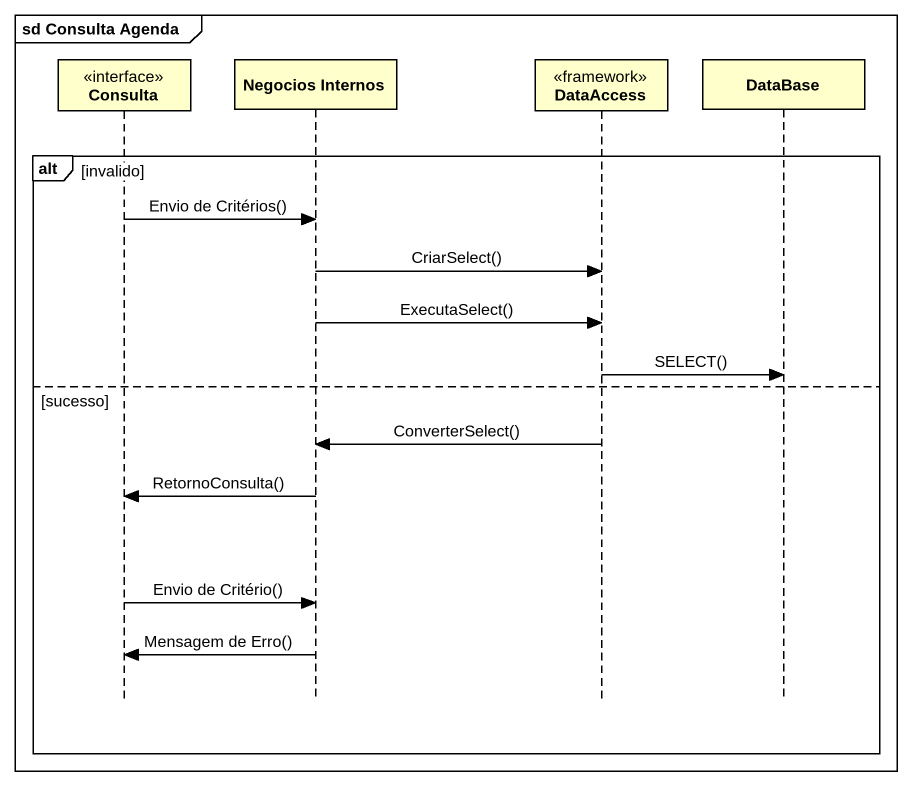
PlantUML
@startuml
mainframe sd Consulta Agenda
hide footbox
participant Consulta <<interface>>
participant "Negocios Internos" as Negocios_Internos
participant DataAccess <<framework>>
participant "DataBase" as DataBase_

alt invalido
  Consulta -> Negocios_Internos : Envio de Critérios()
  Negocios_Internos -> DataAccess : CriarSelect()
  Negocios_Internos -> DataAccess : ExecutaSelect()
  DataAccess -> DataBase_ : SELECT()
else sucesso
  DataAccess -> Negocios_Internos : ConverterSelect()
  Negocios_Internos -> Consulta : RetornoConsulta()
  Consulta -> Negocios_Internos : Envio de Critério()
  Negocios_Internos -> Consulta : Mensagem de Erro()
end
@enduml
